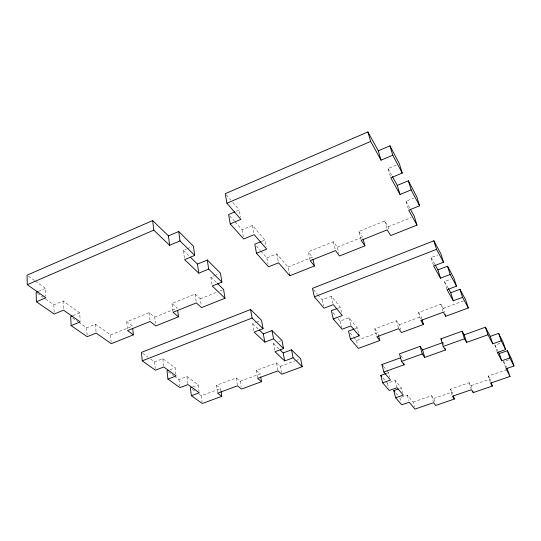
<?xml version="1.0" encoding="UTF-8"?>
<svg xmlns="http://www.w3.org/2000/svg" width="541" height="541" viewBox="0 0 541 541"><rect width="100%" height="100%" fill="white"/><g stroke="black" fill="none" stroke-linecap="round" stroke-linejoin="round"><path stroke-width="0.41" stroke-dasharray="2.71 2.03" d="M38.303 291.491L45.539 288.4L45.823 296.211M236.194 211.294L239.23 210.003L240.495 217.042M45.674 299.099L53.85 304.826L63.067 300.952L79.703 312.86L80.136 320.258M184.393 258.077L183.352 250.375L186.442 249.07M187.213 248.745L191.852 246.797M235.065 221.844L242.057 229.776L252.424 225.428L264.921 240.028L266.199 246.628M390.338 176.271L388.046 168.582L396.377 165.086M72.927 315.667L79.703 312.86M261.803 241.313L264.921 240.028M78.661 322.199L86.655 327.799L95.514 324.181L110.567 334.96L111.128 342.101M211.977 284.41L210.868 277.1L213.83 275.89M214.567 275.592L219.004 273.78M260.823 251.051L266.855 257.895L276.755 253.864L287.995 266.997L289.32 273.381M408.272 208.711L406.007 201.259L413.716 198.121M127.399 328.962L126.75 321.76L149.201 312.671L154.78 317.161L155.477 323.525M172.964 311.474L171.984 303.454L195.105 294.094L200.312 298.828L201.333 306.01M310.067 259.89L308.269 251.856L333.351 241.732L337.334 247.19L338.903 253.58M360.955 239.494L358.832 231.447L384.719 220.999L388.222 226.76L389.364 230.757M110.567 334.96L132.511 326.122L126.75 321.76M154.78 317.161L177.38 308.066L171.984 303.454M200.312 298.828L216.61 292.268M219.714 291.024L222.818 289.773M287.995 266.997L312.475 257.171L308.269 251.856M337.334 247.19L362.578 237.053L363.004 238.655M388.222 226.76L411.207 217.529M253.905 330.578L252.701 323.728L255.65 322.585M256.387 322.301L260.072 320.874M150.608 359.035L154.543 361.882L162.834 358.663L175.156 367.785L175.933 374.331M317.878 294.723L322.179 299.829L331.363 296.272L340.363 307.281L341.784 313.28M433.402 265.266L431.042 257.624L437.838 254.994M169.969 369.773L175.156 367.785M337.368 308.431L340.363 307.281M274.686 350.122L273.476 343.636L275.795 342.757M278.885 341.587L281.205 340.708M174.297 376.184L178.936 379.545L186.936 376.509L198.222 384.867L199.061 391.204M446.812 288.995L444.486 281.591L450.754 279.217M338.071 318.683L340.133 321.131L348.952 317.797L357.161 327.839L358.534 333.432M192.718 386.93L198.222 384.867M354.801 328.725L357.161 327.839M217.496 392.381L216.474 385.314L236.241 377.949L240.272 381.222L241.151 386.7M257.482 377.577L256.258 370.484L276.539 362.93L280.279 366.379L281.455 372.648M376.414 335.163L374.791 328.833L396.519 320.752L399.332 324.681L400.631 329.401M420.377 318.906L418.538 312.563L440.854 304.265L443.316 308.39L444.526 312.333M199.216 394.227L201.259 395.701L220.64 388.512L220.985 390.852M240.272 381.222L260.147 373.851L260.559 376.198M280.279 366.379L295.176 360.847M295.961 360.556L299.883 359.102M353.834 337.388L356.499 340.546L377.774 332.661L378.382 335.021M399.332 324.681L421.175 316.586L421.865 318.953M443.316 308.39L463.427 300.938M387.092 373.195L388.668 372.634L389.818 377.077M385.889 381.385L387.41 383.17L395.14 380.431L401.361 387.931L402.626 392.725M497.084 351.745L494.873 345.138L500.865 343.014M399.84 388.465L401.361 387.931M401.381 397.222L407.346 395.146L413.114 402.091L414.372 406.751M505.7 367.988L503.57 361.645L509.128 359.711M413.114 402.091L431.603 395.708L433.726 398.474L434.599 401.571M451.911 394.7L450.301 389.25L469.203 382.717L471.069 385.618L472.029 388.715M490.329 382.331L488.313 376.083L506.106 369.936M433.726 398.474L452.296 392.083L452.979 394.403M471.069 385.618L490.058 379.072L491.066 382.183M37.491 293.378L42.942 297.192M72.663 318L77.999 321.733M28.423 276.147L34.583 280.556M35.266 281.05L45.539 288.4M142.743 353.334L147.984 357.134M168.332 371.863L173.634 375.704M192.407 389.297L195.132 391.265M216.474 385.314L220.64 388.512M256.258 370.484L260.147 373.851M252.701 323.728L258.605 329.388M273.476 343.636L278.94 348.871M183.352 250.375L189.235 256.089M210.868 277.1L216.927 282.984M229.688 215.744L234.53 221.235M256.434 246.074L260.275 250.429M226.334 194.936L230.628 199.96M232.779 202.469L239.23 210.003M382.839 377.821L385.381 380.79M395.809 392.976L397.845 395.363M313.577 289.618L317.337 294.081M332.911 312.563L336.008 316.235M350.115 332.972L353.307 336.759M383.488 366.392L386.592 370.139M387.113 370.761L388.668 372.634M374.791 328.833L377.774 332.661M400.813 355.538L402.125 357.249L402.734 359.508M450.301 389.25L452.296 392.083M358.832 231.447L362.578 237.053M418.538 312.563L421.175 316.586M488.313 376.083L490.058 379.072M431.042 257.624L434.687 264.116M444.486 281.591L448.009 287.866M388.046 168.582L392.063 175.879M406.007 201.259L409.943 208.42M494.873 345.138L497.828 350.751M503.57 361.645L506.538 367.285M469.203 382.717L471.137 388.952M440.854 304.265L443.045 311.413M443.268 342.426L443.945 344.691M384.719 220.999L387.004 229.046M431.603 395.708L433.361 401.929M396.519 320.752L398.467 327.88M407.346 395.146L408.82 400.658M399.887 397.743L401.118 402.463M395.14 380.431L396.83 386.916M387.41 383.17L388.654 388.032M333.351 241.732L335.312 249.773M356.499 340.546L357.642 345.259M348.952 317.797L350.717 325.094M340.133 321.131L341.655 327.616M331.363 296.272L333.134 303.886M322.179 299.829L323.552 305.915M276.755 253.864L278.385 261.972M266.855 257.895L268.106 264.38M252.424 225.428L254.013 233.888M276.539 362.93L277.858 370.03M242.057 229.776L243.301 236.694M236.241 377.949L237.357 385.03M195.105 294.094L196.221 302.121M201.259 395.701L202.091 401.936M186.936 376.509L187.855 383.758M178.936 379.545L179.713 385.976M162.834 358.663L163.673 366.149M154.543 361.882L155.247 368.529M149.201 312.671L150.046 320.685M95.514 324.181L96.075 332.255M86.655 327.799L87.115 335.062M63.067 300.952L63.466 309.317M53.85 304.826L54.161 312.353"/><path stroke-width="0.81" d="M72.176 315.978L70.668 316.6L71.142 325.641L87.216 336.678L96.129 333.067L111.25 343.691L133.329 334.865L127.548 330.565L150.134 321.489L155.74 325.912L178.483 316.83L173.059 312.279L196.336 302.926L201.563 307.606L224.995 298.247L212.228 286.033L221.905 282.111L208.67 269.114L198.777 273.178L184.596 259.619L194.713 255.399L179.977 240.914L169.624 245.303L168.44 235.89L152.677 220.579L27.05 275.166L27.273 284.701L45.877 297.773L36.409 301.783L36.132 292.424L37.579 291.802M378.274 150.79L389.933 145.827L392.786 155.206L381.033 160.17L378.274 150.79L367.9 131.923L225.259 193.685L226.895 203.227L240.914 219.389L230.223 223.913L228.613 214.527L234.679 211.944M27.273 284.701L153.786 230.155L169.624 245.303M226.895 203.227L370.673 141.444L367.9 131.923M168.44 235.89L178.719 231.501L193.394 246.148L194.713 255.399M389.933 145.827L399.407 163.822L402.24 173.052L390.798 177.813L400.015 194.462L411.167 189.891L419.6 205.81L408.726 210.199L416.976 225.103L390.737 235.558L387.234 229.851L361.165 240.299L364.911 245.851L339.491 255.981L335.508 250.578L310.243 260.694L314.456 265.949L289.814 275.775L278.554 262.784L268.579 266.814L256.481 253.283L254.791 244.207L261.019 241.638M190.412 257.232L197.472 264.089L207.298 260.018L220.485 273.178L221.905 282.111M392.462 176.609L397.277 185.374L408.347 180.802L416.807 196.863L419.6 205.81M71.142 325.641L80.23 321.902L63.507 310.149L54.228 314.023L36.409 301.783M256.481 253.283L266.679 249.103L254.155 234.659L243.714 239L230.223 223.913M191.933 387.228L190.364 387.816L191.372 395.728L202.3 403.498L221.79 396.316L217.61 393.165L237.485 385.814L241.523 389.04L261.513 381.675L257.617 378.369L278.006 370.822L281.753 374.216L302.257 366.663L293.107 357.79L284.715 360.915L274.99 351.738L283.538 348.519L273.536 338.822L264.82 342.142L254.169 332.1L263.061 328.671L261.546 320.299L250.591 309.52L141.431 352.387L142.256 360.84L155.423 370.193L163.767 366.981L176.129 375.968L167.94 379.085L167.007 370.91L168.488 370.342M354.017 329.016L348.519 331.078L350.419 339.058L358.406 348.397L379.809 340.526L376.82 336.745L398.683 328.678L401.49 332.553L423.468 324.472L420.837 320.495L443.289 312.204L445.737 316.282L468.31 307.978L462.541 297.334L453.284 300.776L447.042 289.733L456.503 286.182L450.173 274.497L440.502 278.169L433.639 266.03L443.525 262.229L440.861 253.824L433.855 240.799L312.495 288.339L314.375 296.847L324.073 308.194L333.31 304.644L342.318 315.525L333.263 318.96L331.363 310.723L336.617 308.715M142.256 360.84L252.086 318.034L263.061 328.671M314.375 296.847L436.546 249.34L443.525 262.229M259.193 329.949L263.325 333.912L271.995 330.585L281.976 340.417L283.538 348.519M435.092 264.84L437.926 269.891L447.529 266.219L453.885 278.033L456.503 286.182M280.15 350.034L283.186 352.942L291.525 349.811L300.668 358.811L302.257 366.663M448.401 288.569L450.754 292.755L459.951 289.307L465.747 300.079L468.31 307.978M191.372 395.728L199.271 392.786L187.957 384.563L179.91 387.586L167.94 379.085M350.419 339.058L359.116 335.826L358.724 334.23M445.081 348.465L445.534 349.973L424.719 357.418L422.568 349.885L420.1 346.382L399.501 353.828L401.537 361.402L404.154 364.776L383.853 372.039L381.932 364.519L400.57 357.804M445.534 349.973L443.228 346.429L440.956 338.842L462.075 331.207L464.205 334.845L466.592 342.406L487.941 334.764L492.743 343.826L501.189 340.83L505.612 349.567L497.328 352.482L501.73 360.793L509.865 357.959L513.95 366.02L505.963 368.779L510.041 376.468L506.91 367.995M422.568 349.885L442.497 342.703M464.205 334.845L485.433 327.204L490.261 336.367L492.743 343.826M401.537 361.402L422.25 353.963L424.719 357.418M443.228 346.429L464.476 338.808L466.592 342.406M398.325 388.999L393.767 390.595L395.627 397.784L403.261 395.119L397.047 387.728L389.277 390.46L382.676 382.845L380.803 375.44L386.308 373.479M490.261 336.367L498.66 333.371L503.116 342.216L505.612 349.567M382.676 382.845L390.582 380.039L383.853 372.039M498.565 352.15L499.309 353.557L507.397 350.717L511.509 358.879L513.95 366.02M510.028 376.441L490.579 383.109L492.317 386.064L473.233 392.59L471.373 389.736L452.371 396.255L454.359 399.048L435.694 405.432L433.578 402.7L414.994 409.077L409.239 402.233L401.74 404.824L395.627 397.784M217.536 283.572L223.595 289.462L224.995 298.247M380.803 375.44L381.818 376.631M393.767 390.595L394.788 391.785M333.263 318.96L342.04 329.239L350.906 325.905L359.116 335.826M381.932 364.519L382.967 365.77M440.956 338.842L441.727 340.032M370.673 141.444L381.033 160.17M410.335 209.137L414.278 216.299L416.976 225.103M392.786 155.206L402.24 173.052M507.397 350.717L509.865 357.959M498.66 333.371L501.189 340.83M499.309 353.557L501.73 360.793M485.433 327.204L487.941 334.764M491.316 382.954L492.317 386.064M459.951 289.307L462.541 297.334M447.529 266.219L450.173 274.497M450.754 292.755L453.284 300.776M433.855 240.799L436.546 249.34M462.075 331.207L464.476 338.808M437.926 269.891L440.502 278.169M408.347 180.802L411.167 189.891M472.753 391.042L473.233 392.59M445.25 314.7L445.737 316.282M397.277 185.374L400.015 194.462M453.439 395.951L454.359 399.048M422.095 319.738L423.468 324.472M420.1 346.382L422.25 353.963M403.748 363.268L404.154 364.776M363.214 239.453L364.911 245.851M378.585 335.812L379.809 340.526M313.016 259.565L314.456 265.949M289.482 274.179L289.814 275.775M291.525 349.811L293.107 357.79M283.186 352.942L284.715 360.915M271.995 330.585L273.536 338.822M263.325 333.912L264.82 342.142M250.591 309.52L252.086 318.034M260.694 376.982L261.513 381.675M207.298 260.018L208.67 269.114M221.1 391.63L221.79 396.316M197.472 264.089L198.777 273.178M178.719 231.501L179.977 240.914M177.678 310.453L178.483 316.83M152.677 220.579L153.786 230.155M132.734 328.509L133.329 334.865"/></g></svg>
